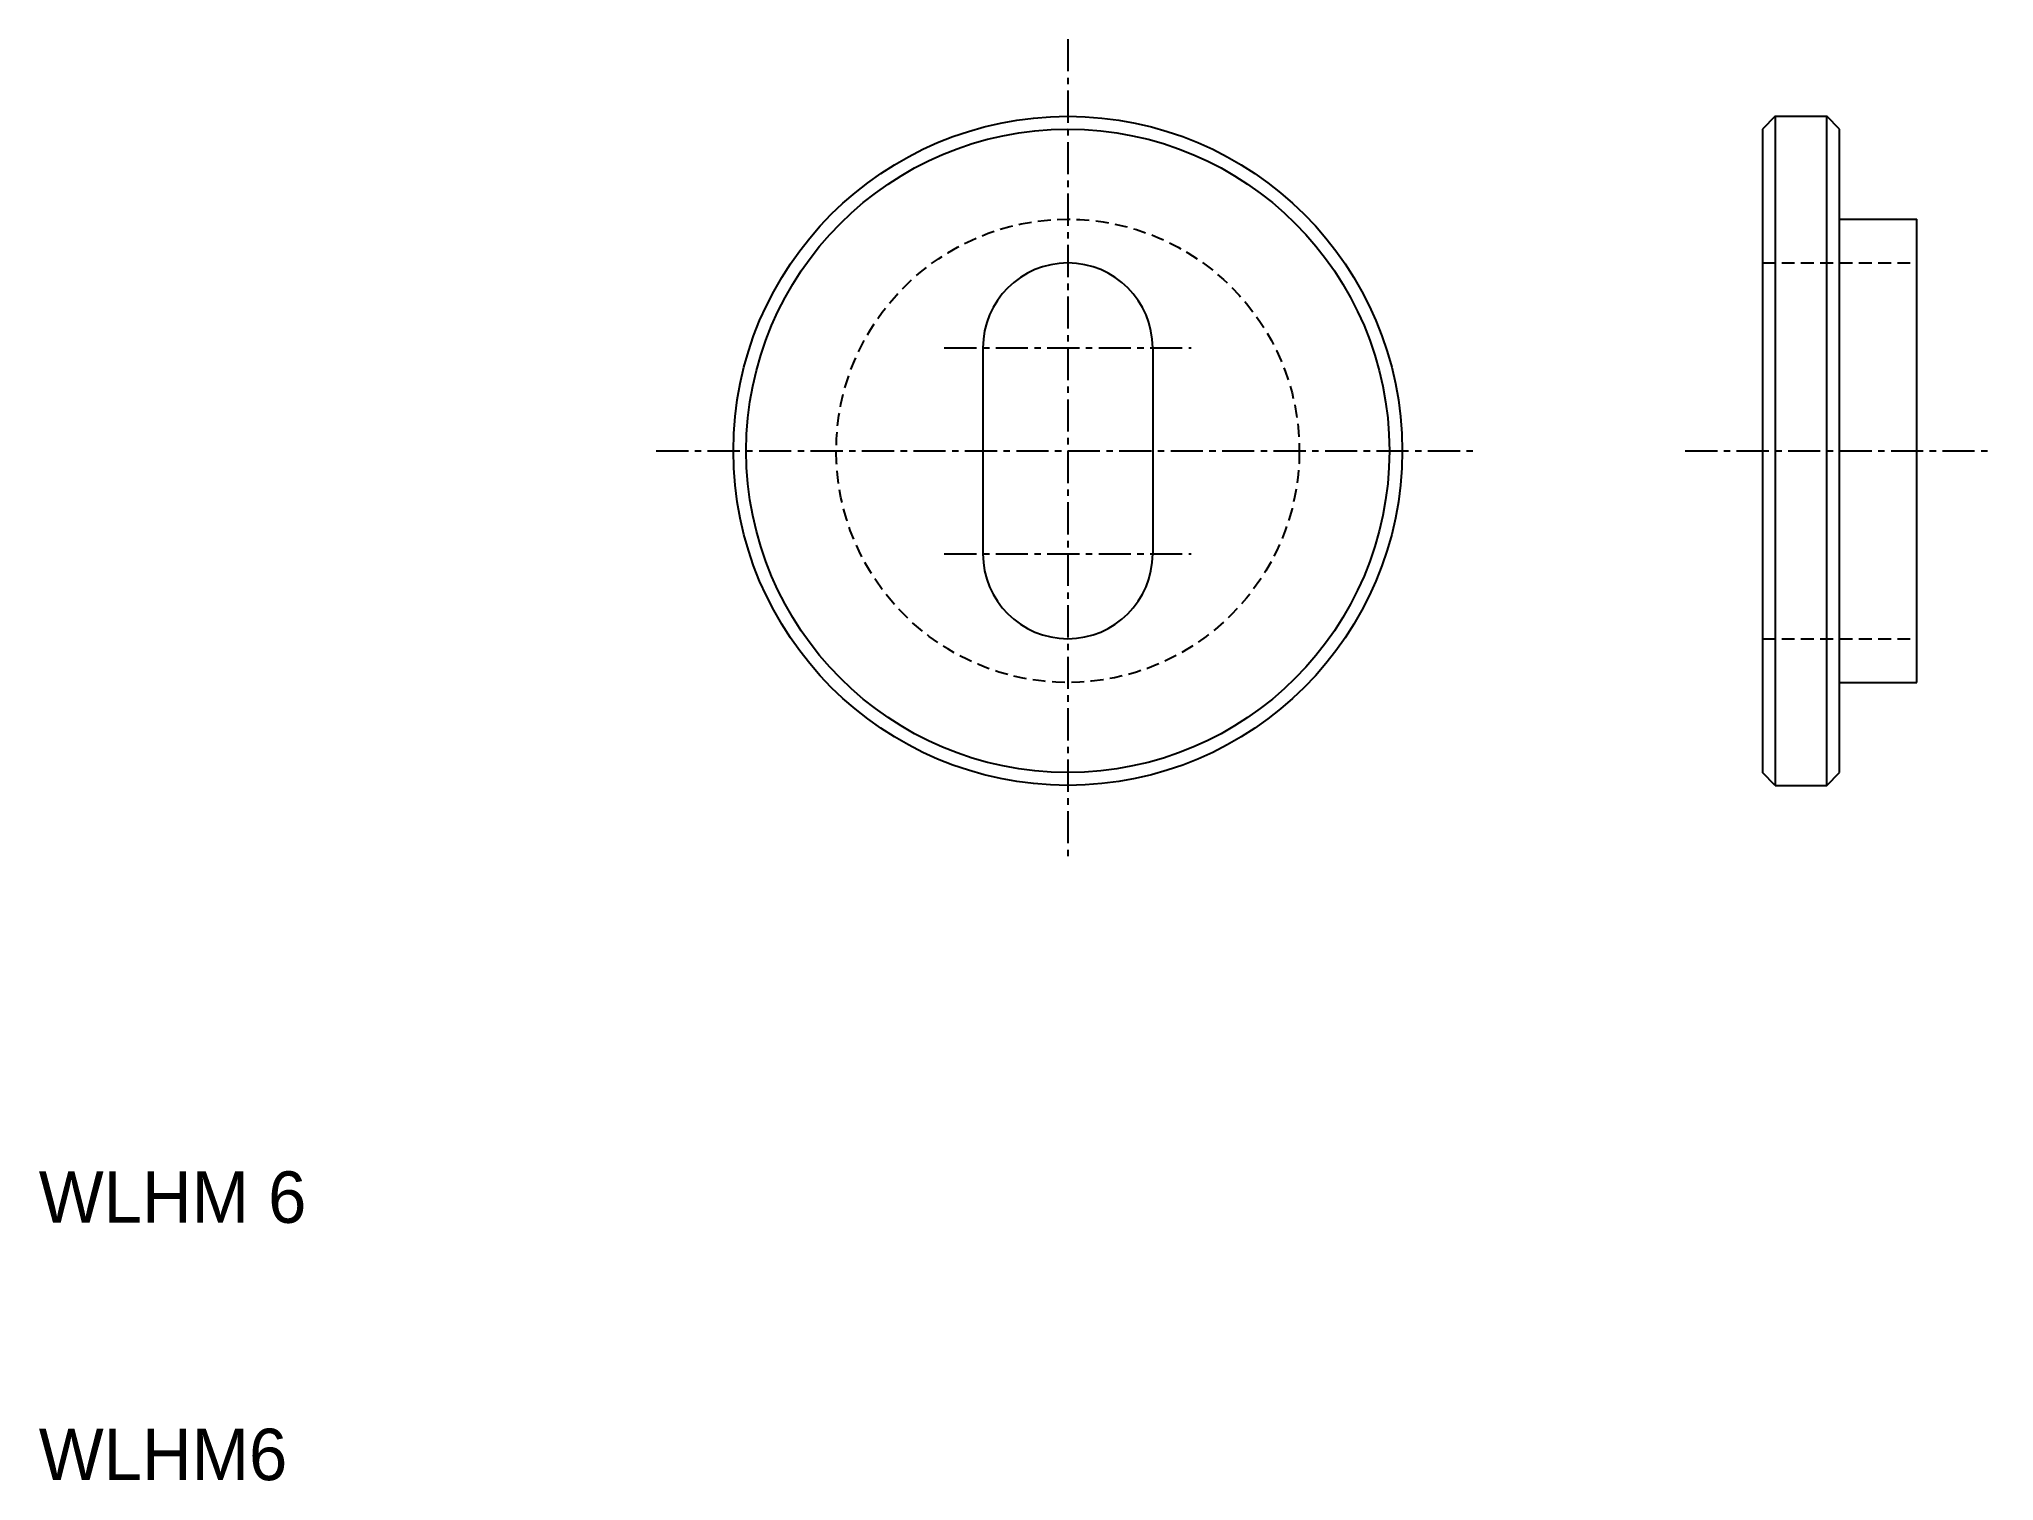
# Model space of a CAD drawing. Extents: x 10 to 86, y 10 to 66.
import ezdxf

# ---------------------------------------------------------------- set-up
doc = ezdxf.new("R2010")
doc.units = 0
doc.linetypes.add('CENTER', pattern=[2, 1.25, -0.25, 0.25, -0.25])
doc.linetypes.add('DASHED', pattern=[0.75, 0.5, -0.25])
doc.layers.get('0').update_dxf_attribs({"linetype": 'CONTINUOUS'})
doc.layers.add('CENTER', color=1, linetype='CENTER')

msp = doc.modelspace()

# ---------------------------------------------------------------- linework, layer by layer
at = {"color": 7, "linetype": 'CONTINUOUS'}
for p, q in [((77.5, 63), (77, 62.5)), ((77, 62.5), (77, 37.5)), ((77.5, 63), (79.5, 63)), ((77.5, 63), (77.5, 37)), ((79.5, 37), (79.5, 63)), ((80, 62.5), (79.5, 63)), ((80, 37.5), (80, 62.5)), ((80, 59), (83, 59)), ((83, 41), (83, 59)), ((46.7, 54), (46.7, 46)), ((53.3, 54), (53.3, 46)), ((80, 41), (83, 41)), ((77.5, 37), (77, 37.5)), ((79.5, 37), (80, 37.5)), ((77.5, 37), (79.5, 37))]:
    msp.add_line(p, q, dxfattribs=at)
at = {"color": 3, "linetype": 'DASHED'}
for p, q in [((77, 57.3), (83, 57.3)), ((77, 42.7), (83, 42.7))]:
    msp.add_line(p, q, dxfattribs=at)
at = {"color": 7, "linetype": 'CONTINUOUS'}
for radius in [13, 12.5]:
    msp.add_circle((50, 50), radius, dxfattribs=at)
at = {"color": 3, "linetype": 'DASHED'}
msp.add_circle((50, 50), 9, dxfattribs=at)
at = {"color": 7, "linetype": 'CONTINUOUS'}
for centre, start, end in [((50, 54), 0, 180), ((50, 46), 180, 0)]:
    msp.add_arc(centre, 3.3, start, end, dxfattribs=at)
at = {"layer": 'CENTER', "color": 1, "linetype": 'CENTER'}
for p, q in [((50, 66), (50, 34)), ((45.2, 54), (54.8, 54)), ((34, 50), (66, 50)), ((74, 50), (86, 50)), ((45.2, 46), (54.8, 46))]:
    msp.add_line(p, q, dxfattribs=at)

# ---------------------------------------------------------------- texts
at = {"color": 7, "linetype": 'CONTINUOUS'}
for s, p in [('WLHM 6', (10, 20)), ('WLHM6', (10, 10))]:
    msp.add_text(s, height=2, dxfattribs=at).set_placement(p)

doc.saveas('drawing.dxf')
